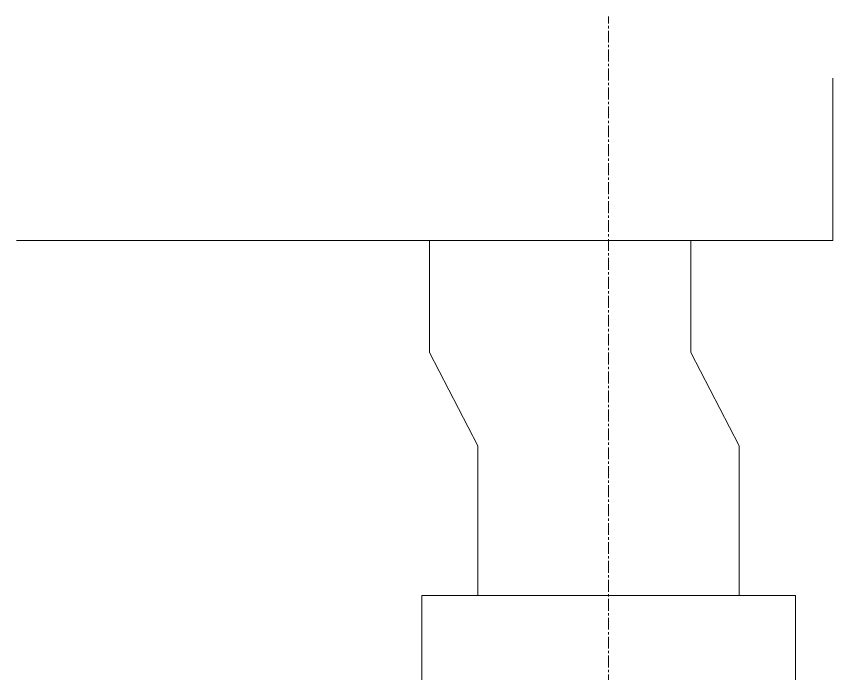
# Model space of a CAD drawing. Header units: millimetres. Extents: x -211 to 45495, y 24 to 52952.
# Drawn here: x 797 to 2983, y 51192 to 52952 of the extents above; entities that cross this region are included whole.
import ezdxf

# ---------------------------------------------------------------- set-up
doc = ezdxf.new("R2010")
doc.units = ezdxf.units.MM
doc.linetypes.add('CENTER', pattern=[50.7, 31.8, -6.3, 6.3, -6.3])
doc.layers.add('Layer2', color=7, linetype='Continuous')

msp = doc.modelspace()

# ---------------------------------------------------------------- linework, layer by layer
at = {"layer": 'Layer2', "color": 7, "linetype": 'CENTER', "lineweight": 13}
msp.add_line((2382.8, 47102.2), (2382.8, 52952.2), dxfattribs=at)
at = {"layer": 'Layer2', "color": 6, "linetype": 'Continuous', "lineweight": 13}
for p, q in [((2982.8, 52352), (2982.8, 52787)), ((796.9, 52352), (2982.8, 52352)), ((1902.8, 52052), (1902.8, 52352)), ((2602.8, 52052), (2602.8, 52352)), ((2032.8, 51802), (1902.8, 52052)), ((2732.8, 51802), (2602.8, 52052)), ((2032.8, 51402), (2032.8, 51802)), ((2732.8, 51402), (2732.8, 51802)), ((1882.8, 51402), (2882.8, 51402)), ((1882.8, 50202), (1882.8, 51402)), ((2882.8, 50202), (2882.8, 51402))]:
    msp.add_line(p, q, dxfattribs=at)

doc.saveas('drawing.dxf')
